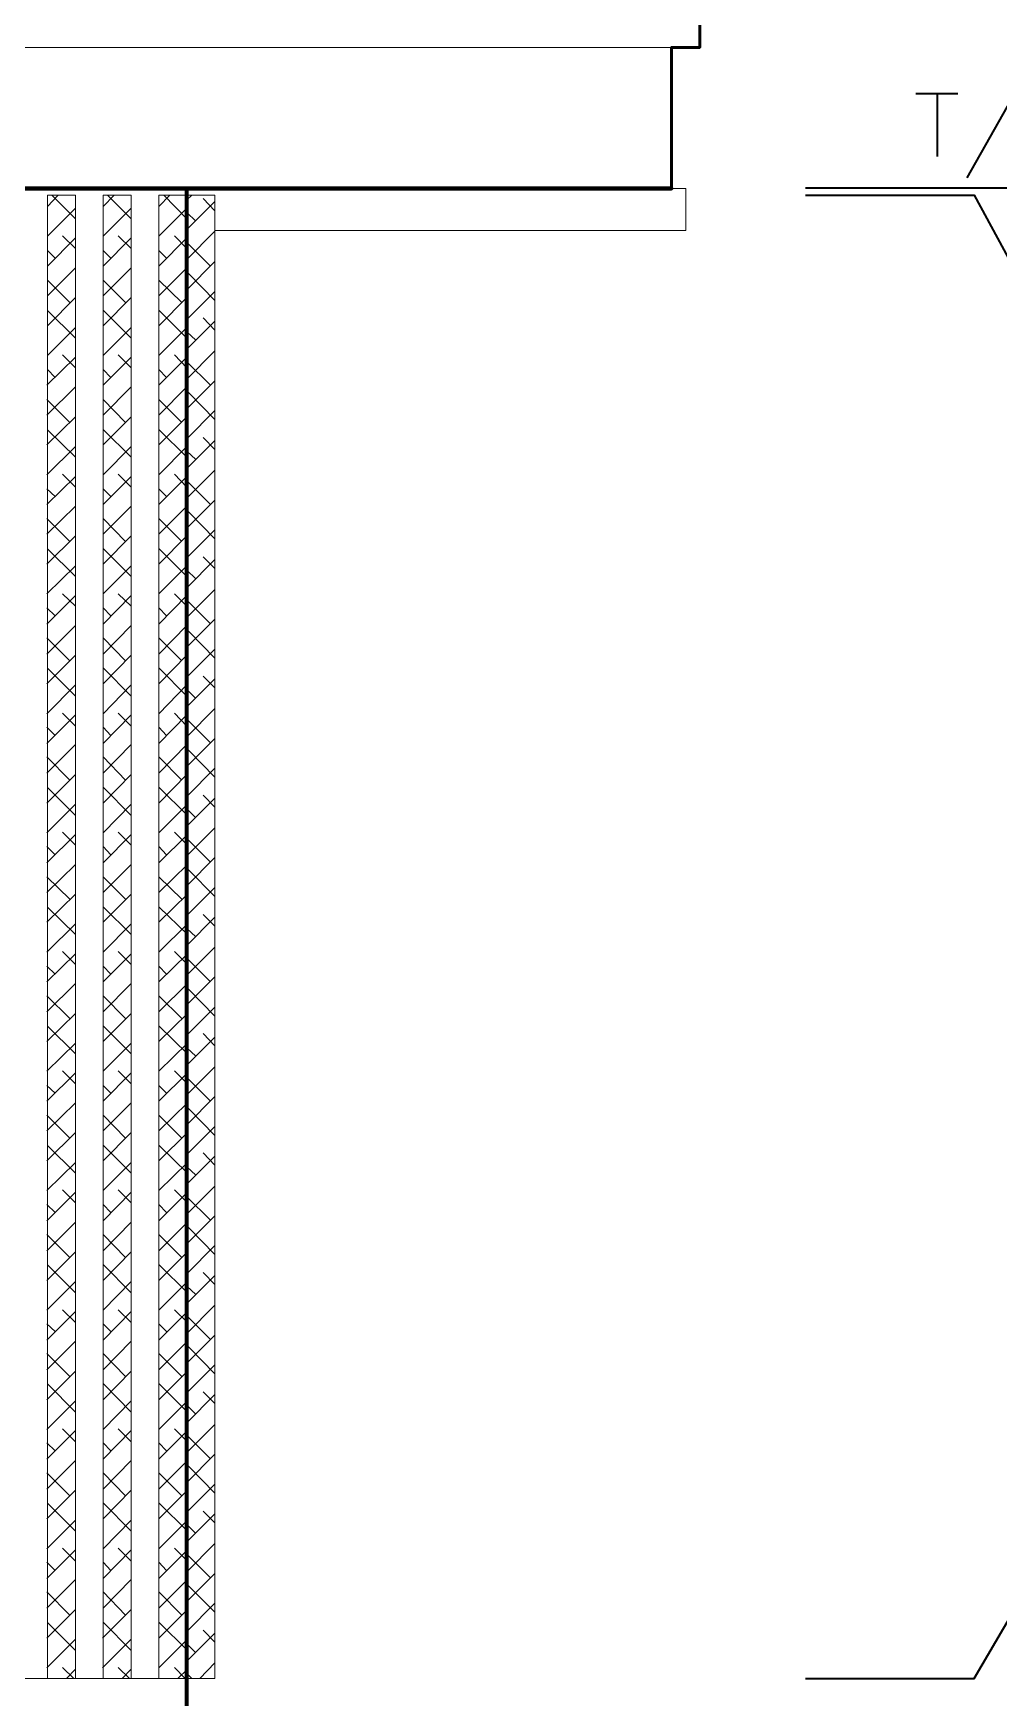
# Model space of a CAD drawing. Header units: inches. Extents: x 5 to 516, y -193 to 129.
# Drawn here: x 71.65 to 77.37, y -64.9 to -55.03 of the extents above; entities that cross this region are included whole.
import ezdxf

# ---------------------------------------------------------------- set-up
doc = ezdxf.new("R2010")
doc.units = ezdxf.units.IN
doc.header["$MEASUREMENT"] = 0
doc.layers.add('PDF4_Geometry', color=7, linetype='Continuous')

msp = doc.modelspace()

# ---------------------------------------------------------------- linework, layer by layer
at = {"layer": 'PDF4_Geometry', "lineweight": 50}
for points in [[(29.0987485, -55.1163179), (29.0987485, -54.9496512), (75.5987522, -54.9496512), (75.5987522, -55.1163179), (75.4320855, -55.1163179), (75.4320855, -55.9529846)], [(29.0987485, -55.9529811), (29.0987485, -56.2029811), (38.0987492, -56.2029811), (38.0987492, -55.9529811), (75.4320855, -55.9529811), (29.0987485, -55.9529811), (29.0987485, -55.1196477)]]:
    msp.add_lwpolyline(points, dxfattribs=at)
at = {"layer": 'PDF4_Geometry', "lineweight": 15}
for points in [[(75.4320855, -55.1163179), (29.0987485, -55.1163179)], [(75.4320855, -55.9529811), (75.5154189, -55.9529811), (75.5154189, -56.2029811), (72.7254186, -56.2029811)], [(65.7687547, -64.7863151), (72.5587553, -64.7863151)]]:
    msp.add_lwpolyline(points, dxfattribs=at)
at = {"layer": 'PDF4_Geometry', "lineweight": 35}
for points in [[(77.5054228, -55.3163166), (77.1820895, -55.8896499)], [(76.8787545, -55.3896469), (77.1287545, -55.3896469)], [(77.0054228, -55.3896469), (77.0054228, -55.7629803)], [(76.2254214, -55.9496513), (85.3654224, -55.9496513), (83.8654222, -55.9496513)], [(76.2254214, -55.9929792), (77.2254215, -55.9929792), (78.0420881, -57.499646), (85.3654224, -57.499646), (83.8654222, -57.499646)], [(76.2254214, -64.7863143), (77.2254215, -64.7863143), (78.0420881, -63.3896476), (85.3654224, -63.3896476), (83.8654222, -63.3896476)]]:
    msp.add_lwpolyline(points, dxfattribs=at)
at = {"layer": 'PDF4_Geometry', "lineweight": 70}
msp.add_lwpolyline([(29.0987485, -55.9529811), (75.4320855, -55.9529811)], close=True, dxfattribs=at)
at = {"layer": 'PDF4_Geometry', "lineweight": 15}
for points in [[(71.7320866, -64.7863135), (71.7320866, -55.9929795), (71.8987533, -55.9929795), (71.8987533, -64.7863135)], [(72.0620901, -64.7863135), (72.0620901, -55.9929795), (72.2287568, -55.9929795), (72.2287568, -64.7863135)], [(72.3920869, -64.7863135), (72.3920869, -55.9929795), (72.5587536, -55.9929795), (72.5587536, -64.7863135)], [(72.5587536, -64.7863135), (72.5587536, -55.9929795), (72.7254203, -55.9929795), (72.7254203, -64.7863135)]]:
    msp.add_lwpolyline(points, close=True, dxfattribs=at)
at = {"layer": 'PDF4_Geometry', "color": 8, "lineweight": 15, "true_color": 0x808080}
for points in [[(71.7320866, -56.0596502), (71.7954199, -55.9929836)], [(71.8987533, -56.1329806), (71.7587533, -55.9929806)], [(72.0620901, -56.0596502), (72.1287568, -55.9929836)], [(72.2287568, -56.1329806), (72.0887568, -55.9929806)], [(72.3920869, -56.0596502), (72.4587536, -55.9929836)], [(72.5587536, -56.1329806), (72.4220869, -55.9929806)], [(72.5587536, -56.0196519), (72.5887536, -55.9929852)], [(72.5587536, -56.1963147), (72.7254203, -56.0296481)], [(72.7254203, -56.0863158), (72.6554203, -56.0129825)], [(71.7320866, -56.2363131), (71.8987533, -56.0696464)], [(72.0620901, -56.2363131), (72.2287568, -56.0696464)], [(72.3920869, -56.2363131), (72.5587536, -56.0696464)], [(72.6120848, -56.1463134), (72.5587514, -56.0963134)], [(71.8987533, -56.3096502), (71.8220866, -56.2329836)], [(72.2287568, -56.3096502), (72.1520901, -56.2329836)], [(72.5587536, -56.3096502), (72.4854203, -56.2329836)], [(72.5587536, -56.3729776), (72.7254203, -56.2063109)], [(71.7787514, -56.366318), (71.7320847, -56.3196513)], [(71.7320866, -56.4129828), (71.8987533, -56.2463161)], [(72.1087549, -56.366318), (72.0620882, -56.3196513)], [(72.0620901, -56.4129828), (72.2287568, -56.2463161)], [(72.4387517, -56.366318), (72.392085, -56.3196513)], [(72.3920869, -56.4129828), (72.5587536, -56.2463161)], [(72.6987547, -56.4129828), (72.5587547, -56.2729828)], [(71.7320866, -56.5896457), (71.8987533, -56.422979)], [(72.0620901, -56.5896457), (72.2287568, -56.422979)], [(72.3920869, -56.5896457), (72.5587536, -56.422979)], [(72.5587536, -56.5529839), (72.7254203, -56.3863172)], [(71.8654213, -56.6296508), (71.7320879, -56.4963175)], [(72.1954181, -56.6296508), (72.0620847, -56.4963175)], [(72.5287514, -56.6296508), (72.3920847, -56.4963175)], [(72.7254203, -56.616318), (72.5687536, -56.456318)], [(71.7320866, -56.7663153), (71.8987533, -56.5996486)], [(72.0620901, -56.7663153), (72.2287568, -56.5996486)], [(72.3920869, -56.7663153), (72.5587536, -56.5996486)], [(72.5587536, -56.7296468), (72.7254203, -56.5629801)], [(71.8987533, -56.8396457), (71.7320866, -56.6763123)], [(72.2287568, -56.8396457), (72.0654235, -56.6763123)], [(72.5587536, -56.8396457), (72.3954202, -56.6763123)], [(72.7254203, -56.7929809), (72.6554203, -56.7196476)], [(71.7320866, -56.9429782), (71.8987533, -56.7763115)], [(72.0620901, -56.9429782), (72.2287568, -56.7763115)], [(72.3920869, -56.9429782), (72.5587536, -56.7763115)], [(72.6120848, -56.8529853), (72.5587514, -56.8029852)], [(72.5587536, -56.9063164), (72.7254203, -56.7396497)], [(72.5587536, -57.0829793), (72.7254203, -56.9163126)], [(71.7287568, -57.1196479), (71.8987568, -56.9529812)], [(71.7787514, -57.0729831), (71.7320847, -57.0263164)], [(71.8987533, -57.0163153), (71.8220866, -56.9396487)], [(72.1087549, -57.0729831), (72.0620882, -57.0263164)], [(72.0620901, -57.1196479), (72.2287568, -56.9529812)], [(72.2287568, -57.0163153), (72.1520901, -56.9396487)], [(72.4387517, -57.0729831), (72.392085, -57.0263164)], [(72.3920869, -57.1196479), (72.5587536, -56.9529812)], [(72.5587536, -57.0163153), (72.4854203, -56.9396487)], [(72.6987547, -57.1196479), (72.5587547, -56.9796479)], [(72.5587536, -57.259649), (72.7254203, -57.0929823)], [(71.8654213, -57.3396457), (71.7287546, -57.202979)], [(71.7287568, -57.2963175), (71.8987568, -57.1296509)], [(72.1954181, -57.3396457), (72.0620847, -57.202979)], [(72.0620901, -57.2963175), (72.2287568, -57.1296509)], [(72.5287514, -57.3396457), (72.3920847, -57.202979)], [(72.3920869, -57.2963175), (72.5587536, -57.1296509)], [(72.7254203, -57.3229831), (72.5687536, -57.1629831)], [(71.7287568, -57.4729804), (71.8987568, -57.3063137)], [(72.0620901, -57.4729804), (72.2287568, -57.3063137)], [(72.3920869, -57.4729804), (72.5587536, -57.3063137)], [(72.5587536, -57.4363186), (72.7254203, -57.269652)], [(71.8987533, -57.5463176), (71.7320866, -57.3829842)], [(72.2287568, -57.5463176), (72.0654235, -57.3829842)], [(72.5587536, -57.5463176), (72.3954202, -57.3829842)], [(71.7287568, -57.6496501), (71.8987568, -57.4829834)], [(72.0620901, -57.6496501), (72.2287568, -57.4829834)], [(72.3920869, -57.6496501), (72.5587536, -57.4829834)], [(72.6120848, -57.5596503), (72.5587514, -57.5096503)], [(72.5587536, -57.6129815), (72.7254203, -57.4463148)], [(72.7254203, -57.499646), (72.6554203, -57.429646)], [(71.7287568, -57.826313), (71.8987568, -57.6596463)], [(71.8987533, -57.7229804), (71.8220866, -57.6463138)], [(72.0620901, -57.826313), (72.2287568, -57.6596463)], [(72.2287568, -57.7229804), (72.1520901, -57.6463138)], [(72.3920869, -57.826313), (72.5587536, -57.6596463)], [(72.5587536, -57.7229804), (72.4854203, -57.6463138)], [(72.5587536, -57.7896444), (72.7254203, -57.6229777)], [(72.6987547, -57.826313), (72.5587547, -57.686313)], [(71.7787514, -57.7796482), (71.7287514, -57.7329815)], [(72.1087549, -57.7796482), (72.0620882, -57.7329815)], [(72.4387517, -57.7796482), (72.392085, -57.7329815)], [(72.5587536, -57.9663141), (72.7254203, -57.7996474)], [(71.8654213, -58.0463176), (71.7287546, -57.9096509)], [(71.7287568, -58.0029826), (71.8987568, -57.8363159)], [(72.1954181, -58.0463176), (72.0620847, -57.9096509)], [(72.0620901, -58.0029826), (72.2287568, -57.8363159)], [(72.5287514, -58.0463176), (72.3920847, -57.9096509)], [(72.3920869, -58.0029826), (72.5587536, -57.8363159)], [(72.7254203, -58.0296482), (72.5687536, -57.8696482)], [(71.7287568, -58.1796455), (71.8987568, -58.0129788)], [(72.0620901, -58.1796455), (72.2287568, -58.0129788)], [(72.3920869, -58.1796455), (72.5587536, -58.0129788)], [(72.5587536, -58.1429837), (72.7254203, -57.976317)], [(71.8987533, -58.2529826), (71.7320866, -58.0896493)], [(72.2287568, -58.2529826), (72.0654235, -58.0896493)], [(72.5587536, -58.2529826), (72.3954202, -58.0896493)], [(71.7287568, -58.3563152), (71.8987568, -58.1896485)], [(72.0620901, -58.3563152), (72.2287568, -58.1896485)], [(72.3920869, -58.3563152), (72.5587536, -58.1896485)], [(72.5587536, -58.3196466), (72.7254203, -58.1529799)], [(72.7254203, -58.2063111), (72.6554203, -58.1363111)], [(72.6120848, -58.2663154), (72.5587514, -58.2163154)], [(71.7287568, -58.5363146), (71.8987568, -58.3663146)], [(71.8987533, -58.4296455), (71.8220866, -58.3563122)], [(72.0620901, -58.5363146), (72.2287568, -58.3663146)], [(72.2287568, -58.4296455), (72.1520901, -58.3563122)], [(72.3920869, -58.5363146), (72.5587536, -58.3663146)], [(72.5587536, -58.4296455), (72.4854203, -58.3563122)], [(72.5587536, -58.4963163), (72.7254203, -58.3296496)], [(72.6987547, -58.5329848), (72.5587547, -58.3929848)], [(71.7787514, -58.4863133), (71.7287514, -58.4396466)], [(72.1087549, -58.4863133), (72.0620882, -58.4396466)], [(72.4387517, -58.4863133), (72.392085, -58.4396466)], [(72.5587536, -58.6729792), (72.7254203, -58.5063125)], [(71.7287568, -58.7129843), (71.8987568, -58.5429843)], [(72.0620901, -58.7129843), (72.2287568, -58.5429843)], [(72.3920869, -58.7129843), (72.5587536, -58.5429843)], [(72.7254203, -58.7363133), (72.5687536, -58.5763133)], [(71.8654213, -58.7529827), (71.7287546, -58.616316)], [(72.1954181, -58.7529827), (72.0620847, -58.616316)], [(72.5287514, -58.7529827), (72.3920847, -58.616316)], [(72.5587536, -58.8496488), (72.7254203, -58.6829821)], [(71.7287568, -58.8896472), (71.8987568, -58.7196472)], [(71.8987533, -58.9629843), (71.7320866, -58.7963177)], [(72.0620901, -58.8896472), (72.2287568, -58.7196472)], [(72.2287568, -58.9629843), (72.0654235, -58.7963177)], [(72.3920869, -58.8896472), (72.5587536, -58.7196472)], [(72.5587536, -58.9629843), (72.3954202, -58.7963177)], [(71.7287568, -59.0663169), (71.8987568, -58.8963168)], [(72.0620901, -59.0663169), (72.2287568, -58.8963168)], [(72.3920869, -59.0663169), (72.5587536, -58.8963168)], [(72.5587536, -59.0263117), (72.7254203, -58.859645)], [(72.7254203, -58.912983), (72.6554203, -58.842983)], [(72.6120848, -58.9763171), (72.5587514, -58.9229838)], [(71.7287568, -59.2429797), (71.8987568, -59.0729797)], [(71.8987533, -59.1396472), (71.8220866, -59.0629805)], [(72.0620901, -59.2429797), (72.2287568, -59.0729797)], [(72.2287568, -59.1396472), (72.1520901, -59.0629805)], [(72.3920869, -59.2429797), (72.5587536, -59.0729797)], [(72.5587536, -59.1396472), (72.4854203, -59.0629805)], [(72.5587536, -59.2029814), (72.7254203, -59.0363147)], [(72.6987547, -59.2396499), (72.5587547, -59.0996499)], [(71.7787514, -59.196315), (71.7287514, -59.146315)], [(72.1087549, -59.196315), (72.0620882, -59.146315)], [(72.4387517, -59.196315), (72.392085, -59.146315)], [(71.7287568, -59.4196494), (71.8987568, -59.2496494)], [(72.0620901, -59.4196494), (72.2287568, -59.2496494)], [(72.3920869, -59.4196494), (72.5587536, -59.2496494)], [(72.5587536, -59.379651), (72.7254203, -59.2129844)], [(72.7254203, -59.4429784), (72.5687536, -59.2829784)], [(71.8654213, -59.4596478), (71.7287546, -59.3229811)], [(72.1954181, -59.4596478), (72.0620847, -59.3229811)], [(72.5287514, -59.4596478), (72.3920847, -59.3229811)], [(72.5587536, -59.5563139), (72.7254203, -59.3896472)], [(71.7287568, -59.5963123), (71.8987568, -59.4263123)], [(72.0620901, -59.5963123), (72.2287568, -59.4263123)], [(72.3920869, -59.5963123), (72.5587536, -59.4263123)], [(71.8987533, -59.6696494), (71.7320866, -59.5029827)], [(72.2287568, -59.6696494), (72.0654235, -59.5029827)], [(72.5620902, -59.6696494), (72.3954235, -59.5029827)], [(72.5587536, -59.7329836), (72.7254203, -59.5663169)], [(72.7254203, -59.6196481), (72.6554203, -59.5496481)], [(71.7287568, -59.772982), (71.8987568, -59.6029819)], [(72.0620901, -59.772982), (72.2287568, -59.6029819)], [(72.3920869, -59.772982), (72.5620869, -59.6029819)], [(72.6120848, -59.6829822), (72.5587514, -59.6296489)], [(71.7287568, -59.9496516), (71.8987568, -59.7829849)], [(71.8987533, -59.8463123), (71.8220866, -59.7696456)], [(72.0620901, -59.9496516), (72.2287568, -59.7829849)], [(72.2287568, -59.8463123), (72.1520901, -59.7696456)], [(72.3920869, -59.9496516), (72.5620869, -59.7829849)], [(72.5620902, -59.8463123), (72.4854235, -59.7696456)], [(72.5587536, -59.9096465), (72.7254203, -59.7429798)], [(71.7787514, -59.9029801), (71.7287514, -59.8529801)], [(72.1087549, -59.9029801), (72.0620882, -59.8529801)], [(72.4387517, -59.9029801), (72.392085, -59.8529801)], [(72.6987547, -59.946315), (72.5587547, -59.806315)], [(71.7287568, -60.1263145), (71.8987568, -59.9596478)], [(72.0620901, -60.1263145), (72.2287568, -59.9596478)], [(72.3920869, -60.1263145), (72.5620869, -59.9596478)], [(72.5587536, -60.0863161), (72.7254203, -59.9196494)], [(71.8654213, -60.1663129), (71.7287546, -60.0329795)], [(72.1954181, -60.1663129), (72.0620847, -60.0329795)], [(72.5287514, -60.1663129), (72.3920847, -60.0329795)], [(72.7254203, -60.1496503), (72.5687536, -59.9929836)], [(71.7287568, -60.3029842), (71.8987568, -60.1363175)], [(72.0620901, -60.3029842), (72.2287568, -60.1363175)], [(72.3920869, -60.3029842), (72.5620869, -60.1363175)], [(72.5587536, -60.262979), (72.7254203, -60.0963123)], [(71.8987533, -60.3763145), (71.7320866, -60.2129812)], [(72.2287568, -60.3763145), (72.0654235, -60.2129812)], [(72.5620902, -60.3763145), (72.3954235, -60.2129812)], [(72.5587536, -60.4396487), (72.7254203, -60.272982)], [(72.7254203, -60.3263132), (72.6554203, -60.2563132)], [(71.7287568, -60.4796471), (71.8987568, -60.3129804)], [(72.0620901, -60.4796471), (72.2287568, -60.3129804)], [(72.3920869, -60.4796471), (72.5620869, -60.3129804)], [(72.6120848, -60.3896473), (72.5587514, -60.3396473)], [(71.8987533, -60.5529842), (71.8220866, -60.4763175)], [(72.2287568, -60.5529842), (72.1520901, -60.4763175)], [(72.5620902, -60.5529842), (72.4854235, -60.4763175)], [(72.5587536, -60.6163183), (72.7254203, -60.4496517)], [(71.7787514, -60.6096452), (71.7287514, -60.5629785)], [(71.7287568, -60.6563167), (71.8987568, -60.48965)], [(72.1087549, -60.6096452), (72.0620882, -60.5629785)], [(72.0620901, -60.6563167), (72.2287568, -60.48965)], [(72.4387517, -60.6096452), (72.392085, -60.5629785)], [(72.3920869, -60.6563167), (72.5620869, -60.48965)], [(72.6987547, -60.6563167), (72.5587547, -60.5163167)], [(71.7287568, -60.8329796), (71.8987568, -60.6663129)], [(72.0620901, -60.8329796), (72.2287568, -60.6663129)], [(72.3920869, -60.8329796), (72.5620869, -60.6663129)], [(72.5587536, -60.7929812), (72.7254203, -60.6263145)], [(71.8654213, -60.872978), (71.7287546, -60.7396446)], [(72.1954181, -60.872978), (72.0620847, -60.7396446)], [(72.5287514, -60.872978), (72.3920847, -60.7396446)], [(72.7254203, -60.8596452), (72.5687536, -60.6996452)], [(71.7287568, -61.0096493), (71.8987568, -60.8429826)], [(72.0620901, -61.0096493), (72.2287568, -60.8429826)], [(72.3920869, -61.0096493), (72.5620869, -60.8429826)], [(72.5587536, -60.9729807), (72.7254203, -60.806314)], [(71.8987533, -61.0829796), (71.7320866, -60.9196463)], [(72.2287568, -61.0829796), (72.0654235, -60.9196463)], [(72.5620902, -61.0829796), (72.3954235, -60.9196463)], [(72.7254203, -61.0363148), (72.6554203, -60.9629815)], [(71.7287568, -61.1863189), (71.8987568, -61.0196523)], [(72.0620901, -61.1863189), (72.2287568, -61.0196523)], [(72.3920869, -61.1863189), (72.5620869, -61.0196523)], [(72.6120848, -61.0963124), (72.5587514, -61.0463124)], [(72.5587536, -61.1496504), (72.7254203, -60.9829837)], [(72.5587536, -61.3263132), (72.7254203, -61.1596466)], [(71.7787514, -61.316317), (71.7287514, -61.2696504)], [(71.7287568, -61.3629818), (71.8987568, -61.1963151)], [(71.8987533, -61.2596493), (71.8220866, -61.1829826)], [(72.1087549, -61.316317), (72.0620882, -61.2696504)], [(72.0620901, -61.3629818), (72.2287568, -61.1963151)], [(72.2287568, -61.2596493), (72.1520901, -61.1829826)], [(72.4387517, -61.316317), (72.392085, -61.2696504)], [(72.3920869, -61.3629818), (72.5620869, -61.1963151)], [(72.5620902, -61.2596493), (72.4854235, -61.1829826)], [(72.6987547, -61.3629818), (72.5587547, -61.2229818)], [(72.5587536, -61.5029829), (72.7254203, -61.3363162)], [(71.8654213, -61.5829797), (71.7287546, -61.446313)], [(71.7287568, -61.5396447), (71.8987568, -61.372978)], [(72.1954181, -61.5829797), (72.0620847, -61.446313)], [(72.0620901, -61.5396447), (72.2287568, -61.372978)], [(72.5287514, -61.5829797), (72.3920847, -61.446313)], [(72.3920869, -61.5396447), (72.5620869, -61.372978)], [(72.7254203, -61.5663171), (72.5687536, -61.406317)], [(71.7287568, -61.7163144), (71.8987568, -61.5496477)], [(72.0620901, -61.7163144), (72.2287568, -61.5496477)], [(72.3920869, -61.7163144), (72.5620869, -61.5496477)], [(72.5587536, -61.6796458), (72.7254203, -61.5129791)], [(71.8987533, -61.7896447), (71.7320866, -61.6263114)], [(72.2287568, -61.7896447), (72.0654235, -61.6263114)], [(72.5620902, -61.7896447), (72.3954235, -61.6263114)], [(71.7287568, -61.892984), (71.8987568, -61.7263173)], [(72.0620901, -61.892984), (72.2287568, -61.7263173)], [(72.3920869, -61.892984), (72.5620869, -61.7263173)], [(72.6120848, -61.8029843), (72.5587514, -61.7529843)], [(72.5587536, -61.8563155), (72.7254203, -61.6896488)], [(72.7254203, -61.7429799), (72.6554203, -61.6696466)], [(71.7287568, -62.0729835), (71.8987568, -61.9029835)], [(71.8987533, -61.9663144), (71.8220866, -61.8896477)], [(72.0620901, -62.0729835), (72.2287568, -61.9029835)], [(72.2287568, -61.9663144), (72.1520901, -61.8896477)], [(72.3920869, -62.0729835), (72.5620869, -61.9029835)], [(72.5620902, -61.9663144), (72.4854235, -61.8896477)], [(72.5587536, -62.0329851), (72.7254203, -61.8663184)], [(72.6987547, -62.0696469), (72.5587547, -61.9296469)], [(71.7787514, -62.0229821), (71.7287514, -61.9763155)], [(72.1087549, -62.0229821), (72.0620882, -61.9763155)], [(72.4387517, -62.0229821), (72.392085, -61.9763155)], [(72.5587536, -62.209648), (72.7254203, -62.0429813)], [(71.8654213, -62.2896448), (71.7287546, -62.1529781)], [(71.7287568, -62.2496464), (71.8987568, -62.0796464)], [(72.1954181, -62.2896448), (72.0620847, -62.1529781)], [(72.0620901, -62.2496464), (72.2287568, -62.0796464)], [(72.5287514, -62.2896448), (72.3920847, -62.1529781)], [(72.3920869, -62.2496464), (72.5620869, -62.0796464)], [(72.7254203, -62.2729822), (72.5687536, -62.1129821)], [(71.7287568, -62.426316), (71.8987568, -62.256316)], [(72.0620901, -62.426316), (72.2287568, -62.256316)], [(72.3920869, -62.426316), (72.5620869, -62.256316)], [(72.5587536, -62.3863177), (72.7254203, -62.219651)], [(71.8987533, -62.4996464), (71.7320866, -62.3329797)], [(72.2287568, -62.4996464), (72.0654235, -62.3329797)], [(72.5620902, -62.4996464), (72.3954235, -62.3329797)], [(71.7287568, -62.6029857), (71.8987568, -62.4329857)], [(72.0620901, -62.6029857), (72.2287568, -62.4329857)], [(72.3920869, -62.6029857), (72.5620869, -62.4329857)], [(72.5587536, -62.5629806), (72.7254203, -62.3963139)], [(72.7254203, -62.4496518), (72.6554203, -62.3796518)], [(72.6120848, -62.5096494), (72.5587514, -62.4596494)], [(71.7287568, -62.7796486), (71.8987568, -62.6096486)], [(71.8987533, -62.6763161), (71.8220866, -62.5996494)], [(72.0620901, -62.7796486), (72.2287568, -62.6096486)], [(72.2287568, -62.6763161), (72.1520901, -62.5996494)], [(72.3920869, -62.7796486), (72.5620869, -62.6096486)], [(72.5620902, -62.6763161), (72.4854235, -62.5996494)], [(72.5587536, -62.7396502), (72.7254203, -62.5729835)], [(72.6987547, -62.776312), (72.5587547, -62.636312)], [(71.7787514, -62.7296472), (71.7287514, -62.6829806)], [(72.1087549, -62.7296472), (72.0620882, -62.6829806)], [(72.4387517, -62.7296472), (72.392085, -62.6829806)], [(72.5587536, -62.9163131), (72.7254203, -62.7496464)], [(71.7287568, -62.9563115), (71.8987568, -62.7863115)], [(72.0620901, -62.9563115), (72.2287568, -62.7863115)], [(72.3920869, -62.9563115), (72.5620869, -62.7863115)], [(72.7254203, -62.9796473), (72.5687536, -62.8196472)], [(71.8654213, -62.9963166), (71.7287546, -62.85965)], [(72.1954181, -62.9963166), (72.0620847, -62.85965)], [(72.5287514, -62.9963166), (72.3920847, -62.85965)], [(72.5587536, -63.0929828), (72.7254203, -62.9263161)], [(71.7287568, -63.1329811), (71.8987568, -62.9629811)], [(71.8987533, -63.2063115), (71.7320866, -63.0396448)], [(72.0620901, -63.1329811), (72.2287568, -62.9629811)], [(72.2287568, -63.2063115), (72.0654235, -63.0396448)], [(72.3920869, -63.1329811), (72.5620869, -62.9629811)], [(72.5620902, -63.2063115), (72.3954235, -63.0396448)], [(71.7287568, -63.3096508), (71.8987568, -63.1396508)], [(72.0620901, -63.3096508), (72.2287568, -63.1396508)], [(72.3920869, -63.3096508), (72.5620869, -63.1396508)], [(72.5587536, -63.2696524), (72.7254203, -63.1029858)], [(72.7254203, -63.1563169), (72.6554203, -63.0863169)], [(72.6120848, -63.2196511), (72.5587514, -63.1663177)], [(71.7287568, -63.4863137), (71.8987568, -63.3163137)], [(71.8987533, -63.3829812), (71.8220866, -63.3063145)], [(72.0620901, -63.4863137), (72.2287568, -63.3163137)], [(72.2287568, -63.3829812), (72.1520901, -63.3063145)], [(72.3920869, -63.4863137), (72.5620869, -63.3163137)], [(72.5620902, -63.3829812), (72.4854235, -63.3063145)], [(72.5587536, -63.4463153), (72.7254203, -63.2796486)], [(72.6987547, -63.4829839), (72.5587547, -63.3429839)], [(71.7787514, -63.4363191), (71.7287514, -63.3896524)], [(72.1087549, -63.4363191), (72.0620882, -63.3896524)], [(72.4387517, -63.4363191), (72.392085, -63.3896524)], [(71.7287568, -63.6629834), (71.8987568, -63.4929833)], [(72.0620901, -63.6629834), (72.2287568, -63.4929833)], [(72.3920869, -63.6629834), (72.5620869, -63.4929833)], [(72.5587536, -63.6229782), (72.7254203, -63.4563115)], [(72.7254203, -63.6863191), (72.5687536, -63.5263191)], [(71.8654213, -63.7029817), (71.7287546, -63.5663151)], [(72.1954181, -63.7029817), (72.0620847, -63.5663151)], [(72.5287514, -63.7029817), (72.3920847, -63.5663151)], [(72.5587536, -63.7996479), (72.7254203, -63.6329812)], [(71.7287568, -63.8396462), (71.8987568, -63.6696462)], [(72.0620901, -63.8396462), (72.2287568, -63.6696462)], [(72.3920869, -63.8396462), (72.5620869, -63.6696462)], [(71.8987533, -63.9129834), (71.7320866, -63.7463167)], [(72.2287568, -63.9129834), (72.0654235, -63.7463167)], [(72.5620902, -63.9129834), (72.3954235, -63.7463167)], [(72.5587536, -63.9763175), (72.7254203, -63.8096508)], [(72.7254203, -63.862982), (72.6554203, -63.792982)], [(71.7287568, -64.0163159), (71.8987568, -63.8463159)], [(72.0620901, -64.0163159), (72.2287568, -63.8463159)], [(72.3920869, -64.0163159), (72.5620869, -63.8463159)], [(72.6120848, -63.9263162), (72.5587514, -63.8729828)], [(71.7287568, -64.1929788), (71.8987568, -64.0229788)], [(71.8987533, -64.0896463), (71.8220866, -64.0129796)], [(72.0620901, -64.1929788), (72.2287568, -64.0229788)], [(72.2287568, -64.0896463), (72.1520901, -64.0129796)], [(72.3920869, -64.1929788), (72.5620869, -64.0229788)], [(72.5620902, -64.0896463), (72.4854235, -64.0129796)], [(72.5587536, -64.1529804), (72.7254203, -63.9863137)], [(71.7787514, -64.146314), (71.7287514, -64.096314)], [(72.1087549, -64.146314), (72.0620882, -64.096314)], [(72.4387517, -64.146314), (72.392085, -64.096314)], [(72.6987547, -64.189649), (72.5587547, -64.049649)], [(71.7287568, -64.3696484), (71.8987568, -64.1996484)], [(72.0620901, -64.3696484), (72.2287568, -64.1996484)], [(72.3920869, -64.3696484), (72.5620869, -64.1996484)], [(72.5587536, -64.3296501), (72.7254203, -64.1629834)], [(71.8654213, -64.4096468), (71.7287546, -64.2729801)], [(72.1954181, -64.4096468), (72.0620847, -64.2729801)], [(72.5287514, -64.4096468), (72.3920847, -64.2729801)], [(72.7254203, -64.3929842), (72.5687536, -64.2363175)], [(71.7287568, -64.5463181), (71.8987568, -64.3763181)], [(72.0587536, -64.5463181), (72.2287536, -64.3763181)], [(72.3920869, -64.5463181), (72.5620869, -64.3763181)], [(72.5587536, -64.506313), (72.7254203, -64.3396463)], [(71.8987533, -64.6196485), (71.7320866, -64.4529818)], [(72.2287568, -64.6196485), (72.0654235, -64.4529818)], [(72.5620902, -64.6196485), (72.3954235, -64.4529818)], [(72.5587536, -64.6829826), (72.7254203, -64.5163159)], [(72.7254203, -64.5696471), (72.6554203, -64.4996471)], [(71.7287568, -64.722981), (71.8987568, -64.552981)], [(72.0587536, -64.722981), (72.2287536, -64.552981)], [(72.3920869, -64.722981), (72.5620869, -64.552981)], [(72.6120848, -64.6329813), (72.5587514, -64.5796479)], [(71.8887503, -64.7863151), (71.8220836, -64.7196485)], [(72.2187538, -64.7863151), (72.1520872, -64.7196485)], [(72.5487574, -64.7863151), (72.485424, -64.7196485)], [(72.6354205, -64.7863151), (72.7254205, -64.6929818)], [(71.8454221, -64.7863151), (71.8987554, -64.7296485)], [(72.1754189, -64.7863151), (72.2287522, -64.7296485)], [(72.5054224, -64.7863151), (72.5620891, -64.7296485)], [(72.5887558, -64.7863151), (72.5587558, -64.7563151)]]:
    msp.add_lwpolyline(points, dxfattribs=at)
at = {"layer": 'PDF4_Geometry', "lineweight": 70}
msp.add_lwpolyline([(72.5587536, -65.2863152), (72.5587536, -55.9529811)], dxfattribs=at)

doc.saveas('drawing.dxf')
